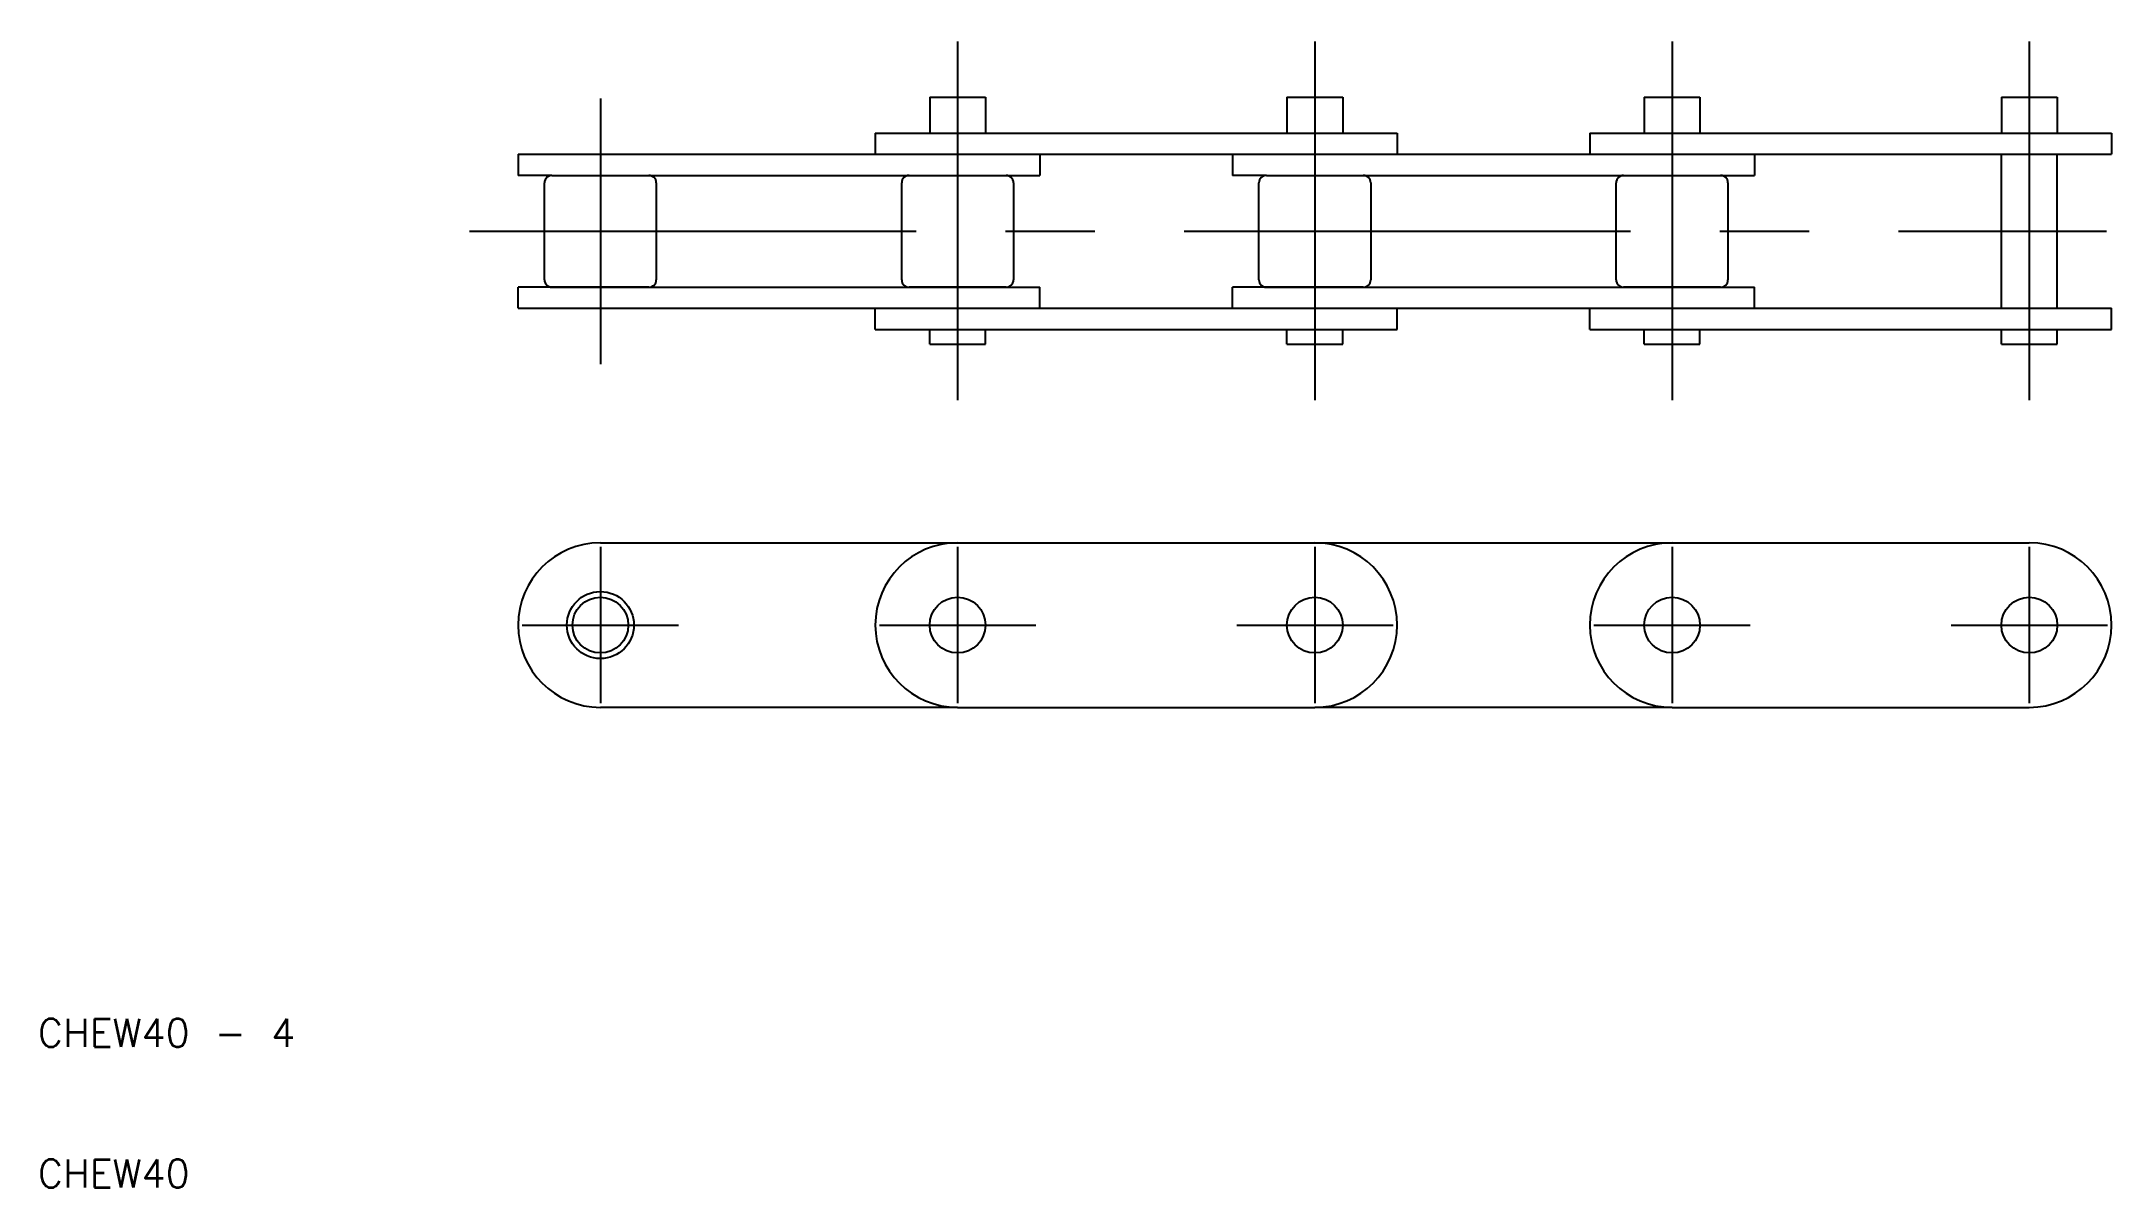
# Model space of a CAD drawing. Extents: x 10 to 157, y 10 to 92.
import ezdxf

# ---------------------------------------------------------------- set-up
doc = ezdxf.new("R2010")
doc.units = 0
doc.linetypes.add('CENTER', pattern=[50.8, 31.75, -6.35, 6.35, -6.35])
doc.layers.get('0').update_dxf_attribs({"linetype": 'CONTINUOUS'})
doc.layers.add('CENTER', color=1, linetype='CENTER')
doc.styles.get("Standard").update_dxf_attribs({"font": 'txt.shx'})

msp = doc.modelspace()

# ---------------------------------------------------------------- linework, layer by layer
at = {"color": 7, "linetype": 'CONTINUOUS'}
for p, q in [((73.415, 87.53), (77.385, 87.53)), ((73.415, 87.53), (73.415, 84.975)), ((77.385, 87.53), (77.385, 84.975)), ((98.815, 87.53), (102.785, 87.53)), ((98.815, 87.53), (98.815, 84.975)), ((102.785, 87.53), (102.785, 84.975)), ((124.215, 87.53), (128.185, 87.53)), ((124.215, 87.53), (124.215, 84.975)), ((128.185, 87.53), (128.185, 84.975)), ((149.615, 87.53), (153.585, 87.53)), ((149.615, 87.53), (149.615, 84.975)), ((153.585, 87.53), (153.585, 84.975)), ((69.55, 84.975), (73.415, 84.975)), ((69.55, 84.975), (69.55, 83.475)), ((73.415, 84.975), (77.385, 84.975)), ((77.385, 84.975), (98.815, 84.975)), ((98.815, 84.975), (102.785, 84.975)), ((102.785, 84.975), (106.65, 84.975)), ((106.65, 84.975), (106.65, 83.475)), ((120.35, 84.975), (120.35, 83.475)), ((120.35, 84.975), (124.215, 84.975)), ((124.215, 84.975), (128.185, 84.975)), ((128.185, 84.975), (149.615, 84.975)), ((149.615, 84.975), (153.585, 84.975)), ((153.585, 84.975), (157.45, 84.975)), ((157.45, 84.975), (157.45, 83.475)), ((44.15, 83.475), (81.25, 83.475)), ((44.15, 83.475), (44.15, 81.975)), ((81.25, 83.475), (94.95, 83.475)), ((81.25, 83.475), (81.25, 81.975)), ((94.95, 83.475), (132.05, 83.475)), ((94.95, 83.475), (94.95, 81.975)), ((132.05, 83.475), (149.615, 83.475)), ((132.05, 83.475), (132.05, 81.975)), ((149.615, 72.525), (149.615, 83.475)), ((149.615, 83.475), (153.585, 83.475)), ((153.585, 72.525), (153.585, 83.475)), ((153.585, 83.475), (157.45, 83.475)), ((46.555, 81.975), (44.15, 81.975)), ((46.025, 74.555), (46.025, 81.445)), ((46.555, 81.975), (53.445, 81.975)), ((53.445, 81.975), (71.955, 81.975)), ((53.975, 81.445), (53.975, 74.555)), ((71.425, 74.555), (71.425, 81.445)), ((71.955, 81.975), (78.845, 81.975)), ((78.845, 81.975), (81.25, 81.975)), ((79.375, 81.445), (79.375, 74.555)), ((97.355, 81.975), (94.95, 81.975)), ((96.825, 74.555), (96.825, 81.445)), ((97.355, 81.975), (104.245, 81.975)), ((104.245, 81.975), (122.755, 81.975)), ((104.775, 81.445), (104.775, 74.555)), ((122.225, 74.555), (122.225, 81.445)), ((122.755, 81.975), (129.645, 81.975)), ((129.645, 81.975), (132.05, 81.975)), ((130.175, 81.445), (130.175, 74.555)), ((46.555, 74.025), (44.15, 74.025)), ((44.15, 72.525), (44.15, 74.025)), ((53.445, 74.025), (46.555, 74.025)), ((46.555, 74.025), (53.445, 74.025)), ((53.445, 74.025), (71.955, 74.025)), ((78.845, 74.025), (71.955, 74.025)), ((71.955, 74.025), (78.845, 74.025)), ((78.845, 74.025), (81.25, 74.025)), ((81.25, 72.525), (81.25, 74.025)), ((97.355, 74.025), (94.95, 74.025)), ((94.95, 72.525), (94.95, 74.025)), ((104.245, 74.025), (97.355, 74.025)), ((97.355, 74.025), (104.245, 74.025)), ((104.245, 74.025), (122.755, 74.025)), ((129.645, 74.025), (122.755, 74.025)), ((122.755, 74.025), (129.645, 74.025)), ((129.645, 74.025), (132.05, 74.025)), ((132.05, 72.525), (132.05, 74.025)), ((44.15, 72.525), (81.25, 72.525)), ((69.55, 71.025), (69.55, 72.525)), ((81.25, 72.525), (94.95, 72.525)), ((94.95, 72.525), (132.05, 72.525)), ((106.65, 71.025), (106.65, 72.525)), ((120.35, 71.025), (120.35, 72.525)), ((132.05, 72.525), (149.615, 72.525)), ((149.615, 72.525), (153.585, 72.525)), ((153.585, 72.525), (157.45, 72.525)), ((157.45, 71.025), (157.45, 72.525)), ((69.55, 71.025), (73.415, 71.025)), ((73.415, 71.025), (77.385, 71.025)), ((73.415, 69.98), (73.415, 71.025)), ((77.385, 71.025), (98.815, 71.025)), ((77.385, 69.98), (77.385, 71.025)), ((98.815, 71.025), (102.785, 71.025)), ((98.815, 69.98), (98.815, 71.025)), ((102.785, 71.025), (106.65, 71.025)), ((102.785, 69.98), (102.785, 71.025)), ((120.35, 71.025), (124.215, 71.025)), ((124.215, 71.025), (128.185, 71.025)), ((124.215, 69.98), (124.215, 71.025)), ((128.185, 71.025), (149.615, 71.025)), ((128.185, 69.98), (128.185, 71.025)), ((149.615, 71.025), (153.585, 71.025)), ((149.615, 69.98), (149.615, 71.025)), ((153.585, 71.025), (157.45, 71.025)), ((153.585, 69.98), (153.585, 71.025)), ((73.415, 69.98), (77.385, 69.98)), ((98.815, 69.98), (102.785, 69.98)), ((124.215, 69.98), (128.185, 69.98)), ((149.615, 69.98), (153.585, 69.98)), ((50, 55.85), (75.4, 55.85)), ((75.4, 55.85), (100.8, 55.85)), ((100.8, 55.85), (126.2, 55.85)), ((126.2, 55.85), (151.6, 55.85)), ((75.4, 44.15), (50, 44.15)), ((75.4, 44.15), (100.8, 44.15)), ((126.2, 44.15), (100.8, 44.15)), ((126.2, 44.15), (151.6, 44.15))]:
    msp.add_line(p, q, dxfattribs=at)
for centre, radius in [((50, 50), 2.382), ((50, 50), 1.985), ((75.4, 50), 1.985), ((100.8, 50), 1.985), ((126.2, 50), 1.985), ((151.6, 50), 1.985)]:
    msp.add_circle(centre, radius, dxfattribs=at)
for centre, radius, start, end in [((46.555, 81.445), 0.53, 90, 180), ((53.445, 81.445), 0.53, 0, 90), ((71.955, 81.445), 0.53, 90, 180), ((78.845, 81.445), 0.53, 0, 90), ((97.355, 81.445), 0.53, 90, 180), ((104.245, 81.445), 0.53, 0, 90), ((122.755, 81.445), 0.53, 90, 180), ((129.645, 81.445), 0.53, 0, 90), ((46.555, 74.555), 0.53, 180, 270), ((46.555, 74.555), 0.53, 180, 270), ((53.445, 74.555), 0.53, 270, 0), ((53.445, 74.555), 0.53, 270, 0), ((71.955, 74.555), 0.53, 180, 270), ((71.955, 74.555), 0.53, 180, 270), ((78.845, 74.555), 0.53, 270, 0), ((78.845, 74.555), 0.53, 270, 0), ((97.355, 74.555), 0.53, 180, 270), ((97.355, 74.555), 0.53, 180, 270), ((104.245, 74.555), 0.53, 270, 0), ((104.245, 74.555), 0.53, 270, 0), ((122.755, 74.555), 0.53, 180, 270), ((122.755, 74.555), 0.53, 180, 270), ((129.645, 74.555), 0.53, 270, 0), ((129.645, 74.555), 0.53, 270, 0), ((50, 50), 5.85, 90, 270), ((75.4, 50), 5.85, 90, 270), ((100.8, 50), 5.85, 270, 90), ((126.2, 50), 5.85, 90, 270), ((151.6, 50), 5.85, 270, 90)]:
    msp.add_arc(centre, radius, start, end, dxfattribs=at)
at = {"layer": 'CENTER', "color": 1, "linetype": 'CENTER'}
for p, q in [((75.4, 91.505), (75.4, 66.005)), ((100.8, 91.505), (100.8, 66.005)), ((126.2, 91.505), (126.2, 66.005)), ((151.6, 91.505), (151.6, 66.005)), ((50, 87.45), (50, 68.55)), ((100.8, 87.45), (100.8, 68.55)), ((40.701, 78), (157.083, 78)), ((50, 55.558), (50, 44.442)), ((75.4, 55.558), (75.4, 44.442)), ((75.4, 55.558), (75.4, 44.442)), ((100.8, 55.558), (100.8, 44.442)), ((100.8, 55.558), (100.8, 44.442)), ((126.2, 55.558), (126.2, 44.442)), ((126.2, 55.558), (126.2, 44.442)), ((151.6, 55.558), (151.6, 44.442)), ((44.442, 50), (55.558, 50)), ((69.842, 50), (80.958, 50)), ((69.842, 50), (80.958, 50)), ((95.242, 50), (106.358, 50)), ((95.242, 50), (106.358, 50)), ((120.642, 50), (131.758, 50)), ((120.642, 50), (131.758, 50)), ((146.042, 50), (157.158, 50))]:
    msp.add_line(p, q, dxfattribs=at)

# ---------------------------------------------------------------- texts
at = {"color": 7, "linetype": 'CONTINUOUS'}
for s, p in [('CHEW40 - 4', (10, 20)), ('CHEW40', (10, 10))]:
    msp.add_text(s, height=2, dxfattribs=at).set_placement(p)

doc.saveas('drawing.dxf')
